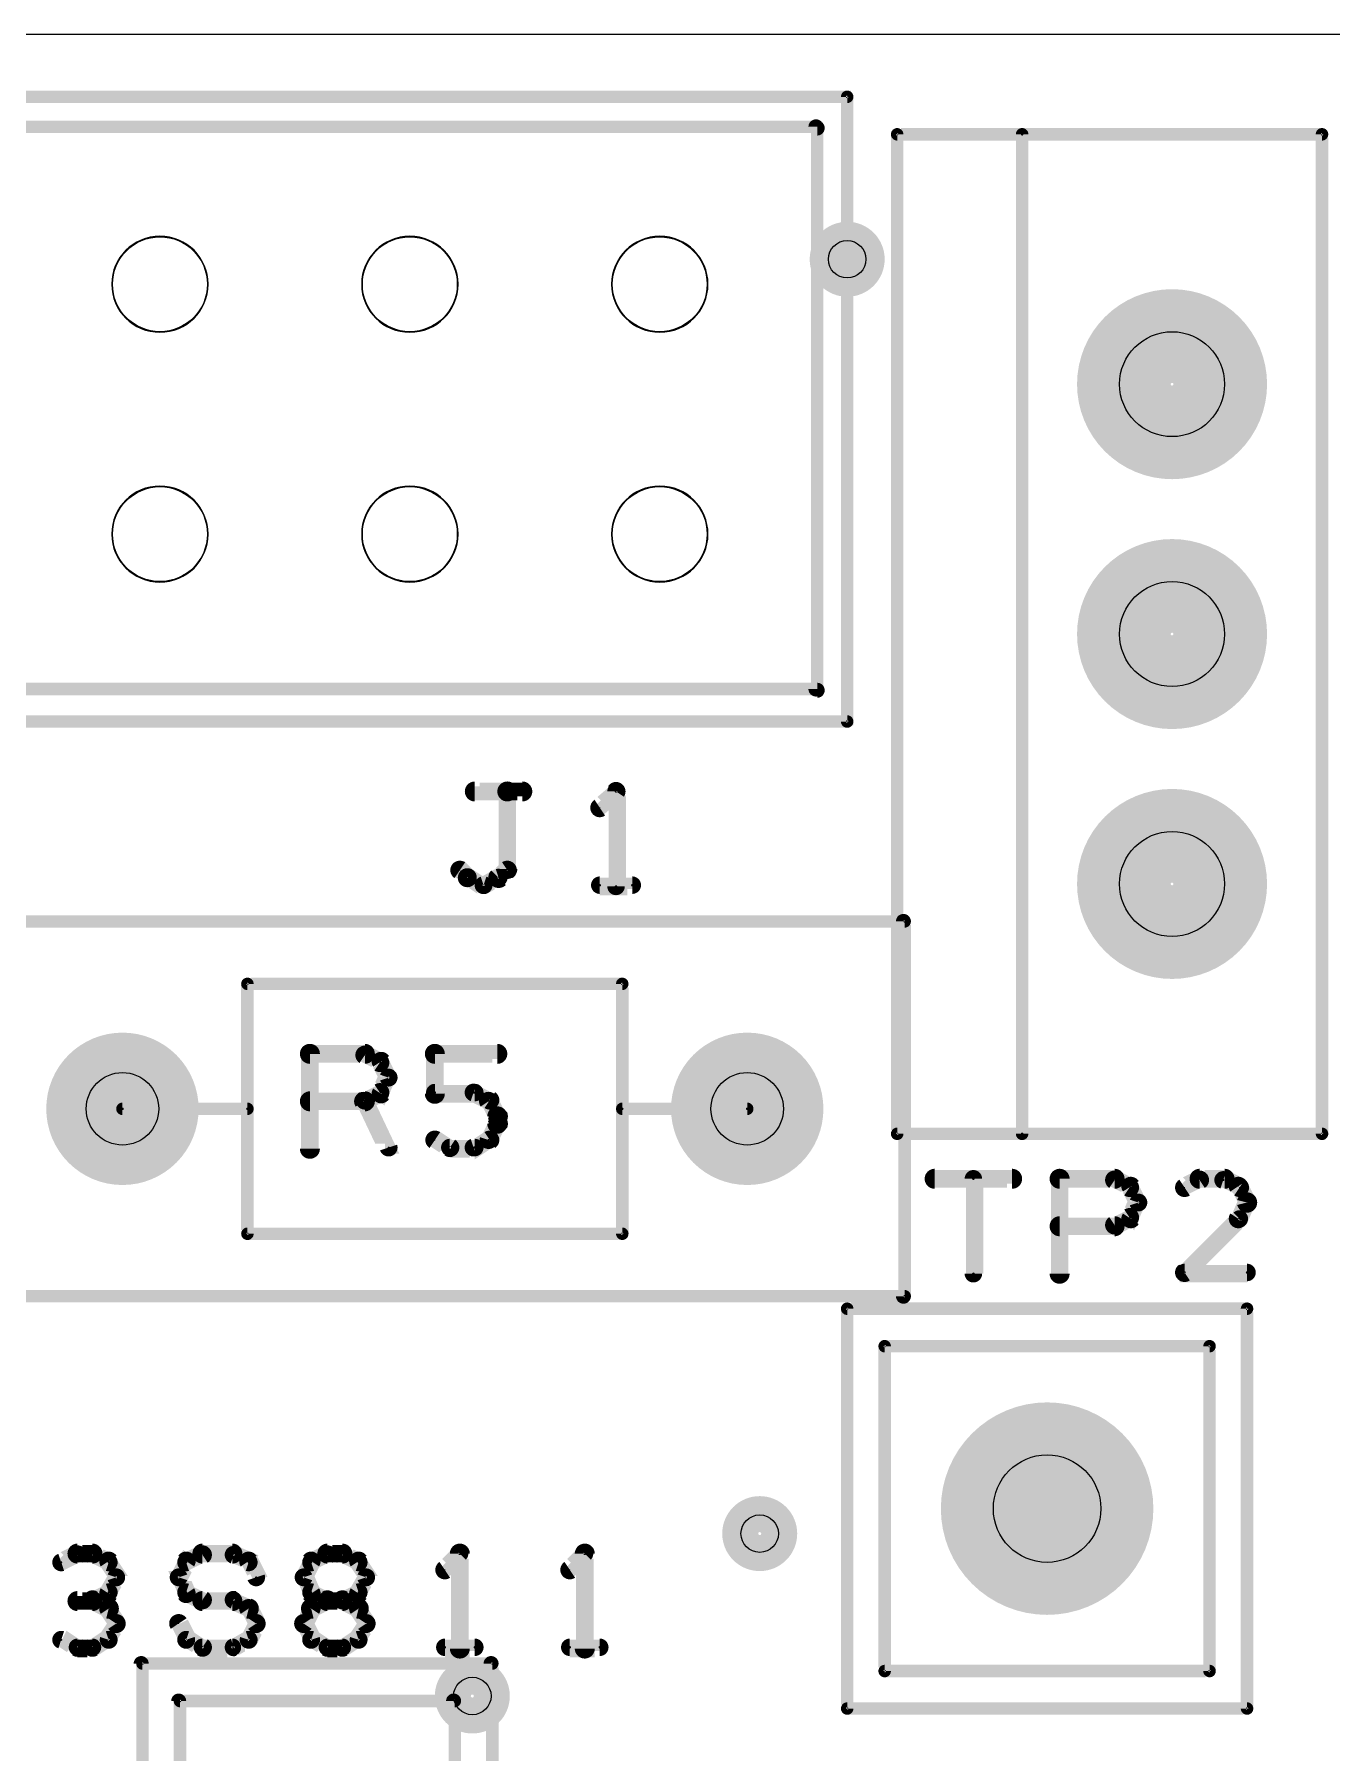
# Model space of a CAD drawing. Extents: x 7835 to 14160, y 8914 to 11568.
# Drawn here: x 10575 to 11094, y 10877 to 11565 of the extents above; entities that cross this region are included whole.
import ezdxf

# ---------------------------------------------------------------- set-up
doc = ezdxf.new("R2010")
doc.units = 0
doc.layers.get('0').update_dxf_attribs({"linetype": 'CONTINUOUS'})
for name, color, linetype in [('_BOARD', 254, 'CONTINUOUS'), ('_DRILL', 251, 'CONTINUOUS'), ('BOTTOM_SOLDER_MASK', 6, 'CONTINUOUS'), ('DOCUMENTATION1', 3, 'CONTINUOUS'), ('TOP_SILKSCREEN', 1, 'CONTINUOUS'), ('TOP_SOLDER_MASK', 2, 'CONTINUOUS')]:
    doc.layers.add(name, color=color, linetype=linetype)

# ---------------------------------------------------------------- blocks, each defined once
blk = doc.blocks.new('VIA')
at = {"const_width": 13}
blk.add_lwpolyline([(-6, 0, 1), (6, 0, 1)], format="xyb", close=True, dxfattribs=at)
blk = doc.blocks.new('PS1_1')
at = {"const_width": 28}
blk.add_lwpolyline([(-14, 0, 1), (14, 0, 1)], format="xyb", close=True, dxfattribs=at)
blk = doc.blocks.new('11')
at = {"const_width": 35}
blk.add_lwpolyline([(-18, 0, 1), (18, 0, 1)], format="xyb", close=True, dxfattribs=at)
blk = doc.blocks.new('PS1_4')
at = {"const_width": 40}
blk.add_lwpolyline([(-20, 0, 1), (20, 0, 1)], format="xyb", close=True, dxfattribs=at)
blk = doc.blocks.new('PS1_7')
at = {"const_width": 35}
blk.add_lwpolyline([(-18, 0, 1), (18, 0, 1)], format="xyb", close=True, dxfattribs=at)
blk = doc.blocks.new('_HOLE')
blk.add_circle((0, 0), 0.5)

msp = doc.modelspace()

# ---------------------------------------------------------------- linework, layer by layer
at = {"layer": '_BOARD', "color": 3}
msp.add_lwpolyline([(7835, 9315), (11640, 9315), (11640, 9315), (11640, 11565), (11640, 11565), (7835, 11565), (7835, 11565), (7835, 9315), (7835, 9315)], close=True, dxfattribs=at)
at = {"layer": 'DOCUMENTATION1', "color": 94}
for points in [[(9850, 11540, 5, 5, 0), (10900, 11540, 0, 0, 0), (10900, 11540, 3, 3, 0), (10900, 11539, 3, 3, 1), (10900, 11541, 0, 0, 0), (10901, 11540, 3, 3, 1), (10899, 11540, 0, 0, 0), (10900, 11540, 0, 0, 0), (10900, 11540, 5, 5, 0), (10900, 11290, 0, 0, 0), (10900, 11290, 3, 3, 0), (10899, 11290, 3, 3, 1), (10901, 11290, 0, 0, 0), (10900, 11289, 3, 3, 1), (10900, 11291, 0, 0, 0), (10900, 11290, 0, 0, 0), (10900, 11290, 5, 5, 0), (9850, 11290, 0, 0, 0)], [(10548, 11060, 5, 5, 0), (10923, 11060, 0, 0, 0), (10923, 11060, 3, 3, 0), (10923, 11059, 3, 3, 1), (10923, 11061, 0, 0, 0), (10921, 11060, 3, 3, 1), (10924, 11060, 0, 0, 0), (10923, 11060, 0, 0, 0), (10923, 11060, 5, 5, 0), (10923, 11210, 0, 0, 0), (10923, 11210, 3, 3, 0), (10924, 11210, 3, 3, 1), (10921, 11210, 0, 0, 0), (10923, 11209, 3, 3, 1), (10923, 11211, 0, 0, 0), (10923, 11210, 0, 0, 0), (10923, 11210, 5, 5, 0), (10548, 11210, 0, 0, 0)], [(10758, 10677, 5, 5, 0), (10758, 10913, 0, 0, 0), (10758, 10913, 3, 3, 0), (10759, 10913, 3, 3, 1), (10756, 10913, 0, 0, 0), (10758, 10912, 3, 3, 1), (10758, 10914, 0, 0, 0), (10758, 10913, 0, 0, 0), (10758, 10913, 5, 5, 0), (10618, 10913, 5, 5, 0), (10618, 10913, 0, 0, 0), (10618, 10913, 3, 3, 0), (10618, 10914, 3, 3, 1), (10618, 10912, 0, 0, 0), (10619, 10913, 3, 3, 1), (10616, 10913, 0, 0, 0), (10618, 10913, 0, 0, 0), (10618, 10913, 5, 5, 0), (10618, 10677, 0, 0, 0)]]:
    msp.add_lwpolyline(points, format="xyseb", dxfattribs=at)
msp.add_lwpolyline([(10900, 10896, 3, 3, 1), (10900, 10894, 0, 0, 0), (10900, 10895, 0, 0, 0), (10900, 10895, 5, 5, 0), (11060, 10895, 0, 0, 0), (11060, 10895, 3, 3, 0), (11060, 10894, 3, 3, 1), (11060, 10896, 0, 0, 0), (11059, 10895, 3, 3, 1), (11061, 10895, 0, 0, 0), (11060, 10895, 0, 0, 0), (11060, 10895, 5, 5, 0), (11060, 11055, 0, 0, 0), (11060, 11055, 3, 3, 0), (11061, 11055, 3, 3, 1), (11059, 11055, 0, 0, 0), (11060, 11054, 3, 3, 1), (11060, 11056, 0, 0, 0), (11060, 11055, 0, 0, 0), (11060, 11055, 5, 5, 0), (10900, 11055, 0, 0, 0), (10900, 11055, 3, 3, 0), (10900, 11056, 3, 3, 1), (10900, 11054, 0, 0, 0), (10901, 11055, 3, 3, 1), (10899, 11055, 0, 0, 0), (10900, 11055, 0, 0, 0), (10900, 11055, 5, 5, 0), (10900, 10895, 5, 5, 0), (10900, 10895, 0, 0, 0), (10900, 10895, 3, 3, 0), (10899, 10895, 3, 3, 1), (10901, 10895, 0, 0, 0)], format="xyseb", close=True, dxfattribs=at)
at = {"layer": 'TOP_SILKSCREEN', "color": 135}
for points in [[(9863, 11528, 5, 5, 0), (10888, 11528, 0, 0, 0), (10888, 11528, 3, 3, 0), (10888, 11526, 3, 3, 1), (10888, 11529, 0, 0, 0), (10889, 11528, 3, 3, 1), (10886, 11528, 0, 0, 0), (10888, 11528, 0, 0, 0), (10888, 11528, 5, 5, 0), (10888, 11303, 0, 0, 0), (10888, 11303, 3, 3, 0), (10886, 11303, 3, 3, 1), (10889, 11303, 0, 0, 0), (10888, 11301, 3, 3, 1), (10888, 11304, 0, 0, 0), (10888, 11303, 0, 0, 0), (10888, 11303, 5, 5, 0), (9863, 11303, 0, 0, 0)], [(10969, 11125, 3, 3, 1), (10971, 11125, 0, 0, 0), (10970, 11125, 0, 0, 0), (10970, 11125, 5, 5, 0), (10970, 11525, 5, 5, 0), (10970, 11525, 0, 0, 0), (10970, 11525, 3, 3, 0), (10971, 11525, 3, 3, 1), (10969, 11525, 0, 0, 0)], [(10764, 11260, 4, 4, 1), (10764, 11264, 0, 0, 0), (10764, 11262, 0, 0, 0), (10764, 11262, 7, 7, 0), (10751, 11262, 7, 7, 0), (10751, 11262, 0, 0, 0), (10751, 11262, 4, 4, 0), (10751, 11264, 4, 4, 1), (10751, 11260, 0, 0, 0)], [(10762, 11231, 4, 4, 1), (10766, 11231, 0, 0, 0), (10764, 11231, 0, 0, 0), (10764, 11231, 7, 7, 0), (10764, 11262, 7, 7, 0), (10764, 11262, 0, 0, 0), (10764, 11262, 4, 4, 0), (10766, 11262, 4, 4, 1), (10762, 11262, 0, 0, 0)], [(10764, 11264, 4, 4, 1), (10764, 11260, 0, 0, 0), (10764, 11262, 0, 0, 0), (10764, 11262, 7, 7, 0), (10770, 11262, 7, 7, 0), (10770, 11262, 0, 0, 0), (10770, 11262, 4, 4, 0), (10770, 11260, 4, 4, 1), (10770, 11264, 0, 0, 0)], [(10809, 11261, 4, 4, 1), (10806, 11263, 0, 0, 0), (10808, 11262, 0, 0, 0), (10808, 11262, 7, 7, 0), (10801, 11256, 7, 7, 0), (10801, 11256, 0, 0, 0), (10801, 11256, 4, 4, 0), (10800, 11257, 4, 4, 1), (10802, 11254, 0, 0, 0)], [(10806, 11224, 4, 4, 1), (10809, 11224, 0, 0, 0), (10808, 11224, 0, 0, 0), (10808, 11224, 7, 7, 0), (10808, 11262, 7, 7, 0), (10808, 11262, 0, 0, 0), (10808, 11262, 4, 4, 0), (10809, 11262, 4, 4, 1), (10806, 11262, 0, 0, 0)], [(10746, 11232, 4, 4, 1), (10744, 11229, 0, 0, 0), (10745, 11231, 0, 0, 0), (10745, 11231, 7, 7, 0), (10748, 11228, 7, 7, 0), (10748, 11228, 0, 0, 0), (10748, 11228, 4, 4, 0), (10747, 11226, 4, 4, 1), (10749, 11229, 0, 0, 0)], [(10749, 11229, 4, 4, 1), (10747, 11226, 0, 0, 0), (10748, 11228, 0, 0, 0), (10748, 11228, 7, 7, 0), (10754, 11224, 7, 7, 0), (10754, 11224, 0, 0, 0), (10754, 11224, 4, 4, 0), (10754, 11223, 4, 4, 1), (10755, 11226, 0, 0, 0)], [(10754, 11226, 4, 4, 1), (10755, 11223, 0, 0, 0), (10754, 11224, 0, 0, 0), (10754, 11224, 7, 7, 0), (10761, 11228, 7, 7, 0), (10761, 11228, 0, 0, 0), (10761, 11228, 4, 4, 0), (10761, 11226, 4, 4, 1), (10760, 11229, 0, 0, 0)], [(10759, 11229, 4, 4, 1), (10762, 11226, 0, 0, 0), (10761, 11228, 0, 0, 0), (10761, 11228, 7, 7, 0), (10764, 11231, 7, 7, 0), (10764, 11231, 0, 0, 0), (10764, 11231, 4, 4, 0), (10765, 11229, 4, 4, 1), (10763, 11232, 0, 0, 0)], [(10801, 11226, 4, 4, 1), (10801, 11223, 0, 0, 0), (10801, 11224, 0, 0, 0), (10801, 11224, 7, 7, 0), (10814, 11224, 7, 7, 0), (10814, 11224, 0, 0, 0), (10814, 11224, 4, 4, 0), (10814, 11223, 4, 4, 1), (10814, 11226, 0, 0, 0)], [(10683, 11119, 4, 4, 1), (10687, 11119, 0, 0, 0), (10685, 11119, 0, 0, 0), (10685, 11119, 7, 7, 0), (10685, 11157, 7, 7, 0), (10685, 11157, 0, 0, 0), (10685, 11157, 4, 4, 0), (10687, 11157, 4, 4, 1), (10683, 11157, 0, 0, 0)], [(10685, 11159, 4, 4, 1), (10685, 11155, 0, 0, 0), (10685, 11157, 0, 0, 0), (10685, 11157, 7, 7, 0), (10707, 11157, 7, 7, 0), (10707, 11157, 0, 0, 0), (10707, 11157, 4, 4, 0), (10707, 11155, 4, 4, 1), (10707, 11159, 0, 0, 0)], [(10708, 11158, 4, 4, 1), (10706, 11155, 0, 0, 0), (10707, 11157, 0, 0, 0), (10707, 11157, 7, 7, 0), (10713, 11154, 7, 7, 0), (10713, 11154, 0, 0, 0), (10713, 11154, 4, 4, 0), (10712, 11152, 4, 4, 1), (10714, 11155, 0, 0, 0)], [(10733, 11141, 4, 4, 1), (10737, 11141, 0, 0, 0), (10735, 11141, 0, 0, 0), (10735, 11141, 7, 7, 0), (10735, 11157, 7, 7, 0), (10735, 11157, 0, 0, 0), (10735, 11157, 4, 4, 0), (10737, 11157, 4, 4, 1), (10733, 11157, 0, 0, 0)], [(10735, 11159, 4, 4, 1), (10735, 11155, 0, 0, 0), (10735, 11157, 0, 0, 0), (10735, 11157, 7, 7, 0), (10760, 11157, 7, 7, 0), (10760, 11157, 0, 0, 0), (10760, 11157, 4, 4, 0), (10760, 11155, 4, 4, 1), (10760, 11159, 0, 0, 0)], [(10715, 11155, 4, 4, 1), (10712, 11153, 0, 0, 0), (10713, 11154, 0, 0, 0), (10713, 11154, 7, 7, 0), (10716, 11148, 7, 7, 0), (10716, 11148, 0, 0, 0), (10716, 11148, 4, 4, 0), (10715, 11147, 4, 4, 1), (10718, 11148, 0, 0, 0)], [(10718, 11147, 4, 4, 1), (10715, 11148, 0, 0, 0), (10716, 11148, 0, 0, 0), (10716, 11148, 7, 7, 0), (10713, 11141, 7, 7, 0), (10713, 11141, 0, 0, 0), (10713, 11141, 4, 4, 0), (10712, 11142, 4, 4, 1), (10715, 11140, 0, 0, 0)], [(10707, 11136, 4, 4, 1), (10707, 11140, 0, 0, 0), (10707, 11138, 0, 0, 0), (10707, 11138, 7, 7, 0), (10685, 11138, 7, 7, 0), (10685, 11138, 0, 0, 0), (10685, 11138, 4, 4, 0), (10685, 11140, 4, 4, 1), (10685, 11136, 0, 0, 0)], [(10708, 11139, 4, 4, 1), (10705, 11137, 0, 0, 0), (10707, 11138, 0, 0, 0), (10707, 11138, 7, 7, 0), (10716, 11119, 7, 7, 0), (10716, 11119, 0, 0, 0), (10716, 11119, 4, 4, 0), (10715, 11119, 4, 4, 1), (10718, 11120, 0, 0, 0)], [(10714, 11140, 4, 4, 1), (10712, 11143, 0, 0, 0), (10713, 11141, 0, 0, 0), (10713, 11141, 7, 7, 0), (10707, 11138, 7, 7, 0), (10707, 11138, 0, 0, 0), (10707, 11138, 4, 4, 0), (10706, 11140, 4, 4, 1), (10708, 11137, 0, 0, 0)], [(10751, 11140, 4, 4, 1), (10751, 11143, 0, 0, 0), (10751, 11141, 0, 0, 0), (10751, 11141, 7, 7, 0), (10735, 11141, 7, 7, 0), (10735, 11141, 0, 0, 0), (10735, 11141, 4, 4, 0), (10735, 11143, 4, 4, 1), (10735, 11140, 0, 0, 0)], [(10756, 11137, 4, 4, 1), (10758, 11140, 0, 0, 0), (10757, 11138, 0, 0, 0), (10757, 11138, 7, 7, 0), (10751, 11141, 7, 7, 0), (10751, 11141, 0, 0, 0), (10751, 11141, 4, 4, 0), (10751, 11143, 4, 4, 1), (10750, 11140, 0, 0, 0)], [(10758, 11131, 4, 4, 1), (10762, 11133, 0, 0, 0), (10760, 11132, 0, 0, 0), (10760, 11132, 7, 7, 0), (10757, 11138, 7, 7, 0), (10757, 11138, 0, 0, 0), (10757, 11138, 4, 4, 0), (10758, 11139, 4, 4, 1), (10755, 11137, 0, 0, 0)], [(10610, 11136, 3, 3, 1), (10610, 11134, 0, 0, 0), (10610, 11135, 0, 0, 0), (10610, 11135, 5, 5, 0), (10660, 11135, 5, 5, 0), (10660, 11135, 0, 0, 0), (10660, 11135, 3, 3, 0), (10660, 11134, 3, 3, 1), (10660, 11136, 0, 0, 0)], [(10755, 11123, 4, 4, 1), (10758, 11122, 0, 0, 0), (10757, 11123, 0, 0, 0), (10757, 11123, 7, 7, 0), (10760, 11129, 7, 7, 0), (10760, 11129, 0, 0, 0), (10760, 11129, 4, 4, 0), (10762, 11128, 4, 4, 1), (10758, 11130, 0, 0, 0)], [(10758, 11129, 4, 4, 1), (10762, 11129, 0, 0, 0), (10760, 11129, 0, 0, 0), (10760, 11129, 7, 7, 0), (10760, 11132, 7, 7, 0), (10760, 11132, 0, 0, 0), (10760, 11132, 4, 4, 0), (10762, 11132, 4, 4, 1), (10758, 11132, 0, 0, 0)], [(10860, 11134, 3, 3, 1), (10860, 11136, 0, 0, 0), (10860, 11135, 0, 0, 0), (10860, 11135, 5, 5, 0), (10810, 11135, 5, 5, 0), (10810, 11135, 0, 0, 0), (10810, 11135, 3, 3, 0), (10810, 11136, 3, 3, 1), (10810, 11134, 0, 0, 0)], [(10736, 11124, 4, 4, 1), (10734, 11121, 0, 0, 0), (10735, 11123, 0, 0, 0), (10735, 11123, 7, 7, 0), (10741, 11119, 7, 7, 0), (10741, 11119, 0, 0, 0), (10741, 11119, 4, 4, 0), (10740, 11118, 4, 4, 1), (10742, 11121, 0, 0, 0)], [(10750, 11121, 4, 4, 1), (10751, 11118, 0, 0, 0), (10751, 11119, 0, 0, 0), (10751, 11119, 7, 7, 0), (10757, 11123, 7, 7, 0), (10757, 11123, 0, 0, 0), (10757, 11123, 4, 4, 0), (10758, 11121, 4, 4, 1), (10756, 11124, 0, 0, 0)], [(10741, 11121, 4, 4, 1), (10741, 11118, 0, 0, 0), (10741, 11119, 0, 0, 0), (10741, 11119, 7, 7, 0), (10751, 11119, 7, 7, 0), (10751, 11119, 0, 0, 0), (10751, 11119, 4, 4, 0), (10751, 11118, 4, 4, 1), (10751, 11121, 0, 0, 0)], [(10935, 11109, 4, 4, 1), (10935, 11105, 0, 0, 0), (10935, 11107, 0, 0, 0), (10935, 11107, 7, 7, 0), (10966, 11107, 7, 7, 0), (10966, 11107, 0, 0, 0), (10966, 11107, 4, 4, 0), (10966, 11105, 4, 4, 1), (10966, 11109, 0, 0, 0)], [(10949, 11069, 4, 4, 1), (10952, 11069, 0, 0, 0), (10951, 11069, 0, 0, 0), (10951, 11069, 7, 7, 0), (10951, 11107, 7, 7, 0), (10951, 11107, 0, 0, 0), (10951, 11107, 4, 4, 0), (10952, 11107, 4, 4, 1), (10949, 11107, 0, 0, 0)], [(10983, 11069, 4, 4, 1), (10987, 11069, 0, 0, 0), (10985, 11069, 0, 0, 0), (10985, 11069, 7, 7, 0), (10985, 11107, 7, 7, 0), (10985, 11107, 0, 0, 0), (10985, 11107, 4, 4, 0), (10987, 11107, 4, 4, 1), (10983, 11107, 0, 0, 0)], [(10985, 11109, 4, 4, 1), (10985, 11105, 0, 0, 0), (10985, 11107, 0, 0, 0), (10985, 11107, 7, 7, 0), (11007, 11107, 7, 7, 0), (11007, 11107, 0, 0, 0), (11007, 11107, 4, 4, 0), (11007, 11105, 4, 4, 1), (11007, 11109, 0, 0, 0)], [(11008, 11108, 4, 4, 1), (11006, 11105, 0, 0, 0), (11007, 11107, 0, 0, 0), (11007, 11107, 7, 7, 0), (11013, 11104, 7, 7, 0), (11013, 11104, 0, 0, 0), (11013, 11104, 4, 4, 0), (11012, 11102, 4, 4, 1), (11014, 11105, 0, 0, 0)], [(11015, 11105, 4, 4, 1), (11012, 11103, 0, 0, 0), (11013, 11104, 0, 0, 0), (11013, 11104, 7, 7, 0), (11016, 11098, 7, 7, 0), (11016, 11098, 0, 0, 0), (11016, 11098, 4, 4, 0), (11015, 11097, 4, 4, 1), (11018, 11098, 0, 0, 0)], [(11042, 11105, 4, 4, 1), (11040, 11108, 0, 0, 0), (11041, 11107, 0, 0, 0), (11041, 11107, 7, 7, 0), (11035, 11104, 7, 7, 0), (11035, 11104, 0, 0, 0), (11035, 11104, 4, 4, 0), (11034, 11105, 4, 4, 1), (11036, 11102, 0, 0, 0)], [(11051, 11105, 4, 4, 1), (11051, 11109, 0, 0, 0), (11051, 11107, 0, 0, 0), (11051, 11107, 7, 7, 0), (11041, 11107, 7, 7, 0), (11041, 11107, 0, 0, 0), (11041, 11107, 4, 4, 0), (11041, 11109, 4, 4, 1), (11041, 11105, 0, 0, 0)], [(11056, 11102, 4, 4, 1), (11058, 11105, 0, 0, 0), (11057, 11104, 0, 0, 0), (11057, 11104, 7, 7, 0), (11051, 11107, 7, 7, 0), (11051, 11107, 0, 0, 0), (11051, 11107, 4, 4, 0), (11051, 11108, 4, 4, 1), (11050, 11105, 0, 0, 0)], [(11058, 11097, 4, 4, 1), (11062, 11098, 0, 0, 0), (11060, 11098, 0, 0, 0), (11060, 11098, 7, 7, 0), (11057, 11104, 7, 7, 0), (11057, 11104, 0, 0, 0), (11057, 11104, 4, 4, 0), (11058, 11105, 4, 4, 1), (11055, 11103, 0, 0, 0)], [(11018, 11097, 4, 4, 1), (11015, 11098, 0, 0, 0), (11016, 11098, 0, 0, 0), (11016, 11098, 7, 7, 0), (11013, 11091, 7, 7, 0), (11013, 11091, 0, 0, 0), (11013, 11091, 4, 4, 0), (11012, 11092, 4, 4, 1), (11015, 11090, 0, 0, 0)], [(11055, 11092, 4, 4, 1), (11058, 11090, 0, 0, 0), (11057, 11091, 0, 0, 0), (11057, 11091, 7, 7, 0), (11060, 11098, 7, 7, 0), (11060, 11098, 0, 0, 0), (11060, 11098, 4, 4, 0), (11062, 11097, 4, 4, 1), (11058, 11098, 0, 0, 0)], [(11007, 11086, 4, 4, 1), (11007, 11090, 0, 0, 0), (11007, 11088, 0, 0, 0), (11007, 11088, 7, 7, 0), (10985, 11088, 7, 7, 0), (10985, 11088, 0, 0, 0), (10985, 11088, 4, 4, 0), (10985, 11090, 4, 4, 1), (10985, 11086, 0, 0, 0)], [(11014, 11090, 4, 4, 1), (11012, 11093, 0, 0, 0), (11013, 11091, 0, 0, 0), (11013, 11091, 7, 7, 0), (11007, 11088, 7, 7, 0), (11007, 11088, 0, 0, 0), (11007, 11088, 4, 4, 0), (11006, 11090, 4, 4, 1), (11008, 11087, 0, 0, 0)], [(11034, 11071, 4, 4, 1), (11036, 11068, 0, 0, 0), (11035, 11069, 0, 0, 0), (11035, 11069, 7, 7, 0), (11057, 11091, 7, 7, 0), (11057, 11091, 0, 0, 0), (11057, 11091, 4, 4, 0), (11058, 11090, 4, 4, 1), (11056, 11092, 0, 0, 0)], [(11060, 11068, 4, 4, 1), (11060, 11071, 0, 0, 0), (11060, 11069, 0, 0, 0), (11060, 11069, 7, 7, 0), (11035, 11069, 7, 7, 0), (11035, 11069, 0, 0, 0), (11035, 11069, 4, 4, 0), (11035, 11071, 4, 4, 1), (11035, 11068, 0, 0, 0)], [(10593, 10955, 4, 4, 1), (10591, 10958, 0, 0, 0), (10592, 10957, 0, 0, 0), (10592, 10957, 7, 7, 0), (10586, 10954, 7, 7, 0), (10586, 10954, 0, 0, 0), (10586, 10954, 4, 4, 0), (10585, 10955, 4, 4, 1), (10586, 10952, 0, 0, 0)], [(10598, 10955, 4, 4, 1), (10598, 10959, 0, 0, 0), (10598, 10957, 0, 0, 0), (10598, 10957, 7, 7, 0), (10592, 10957, 7, 7, 0), (10592, 10957, 0, 0, 0), (10592, 10957, 4, 4, 0), (10592, 10959, 4, 4, 1), (10592, 10955, 0, 0, 0)], [(10604, 10952, 4, 4, 1), (10605, 10955, 0, 0, 0), (10604, 10954, 0, 0, 0), (10604, 10954, 7, 7, 0), (10598, 10957, 7, 7, 0), (10598, 10957, 0, 0, 0), (10598, 10957, 4, 4, 0), (10599, 10958, 4, 4, 1), (10597, 10955, 0, 0, 0)], [(10635, 10955, 4, 4, 1), (10636, 10952, 0, 0, 0), (10636, 10954, 0, 0, 0), (10636, 10954, 7, 7, 0), (10642, 10957, 7, 7, 0), (10642, 10957, 0, 0, 0), (10642, 10957, 4, 4, 0), (10643, 10955, 4, 4, 1), (10641, 10958, 0, 0, 0)], [(10642, 10959, 4, 4, 1), (10642, 10955, 0, 0, 0), (10642, 10957, 0, 0, 0), (10642, 10957, 7, 7, 0), (10654, 10957, 7, 7, 0), (10654, 10957, 0, 0, 0), (10654, 10957, 4, 4, 0), (10654, 10955, 4, 4, 1), (10654, 10959, 0, 0, 0)], [(10655, 10958, 4, 4, 1), (10654, 10955, 0, 0, 0), (10654, 10957, 0, 0, 0), (10654, 10957, 7, 7, 0), (10661, 10954, 7, 7, 0), (10661, 10954, 0, 0, 0), (10661, 10954, 4, 4, 0), (10660, 10952, 4, 4, 1), (10661, 10955, 0, 0, 0)], [(10693, 10955, 4, 4, 1), (10691, 10958, 0, 0, 0), (10692, 10957, 0, 0, 0), (10692, 10957, 7, 7, 0), (10686, 10954, 7, 7, 0), (10686, 10954, 0, 0, 0), (10686, 10954, 4, 4, 0), (10685, 10955, 4, 4, 1), (10686, 10952, 0, 0, 0)], [(10698, 10955, 4, 4, 1), (10698, 10959, 0, 0, 0), (10698, 10957, 0, 0, 0), (10698, 10957, 7, 7, 0), (10692, 10957, 7, 7, 0), (10692, 10957, 0, 0, 0), (10692, 10957, 4, 4, 0), (10692, 10959, 4, 4, 1), (10692, 10955, 0, 0, 0)], [(10704, 10952, 4, 4, 1), (10705, 10955, 0, 0, 0), (10704, 10954, 0, 0, 0), (10704, 10954, 7, 7, 0), (10698, 10957, 7, 7, 0), (10698, 10957, 0, 0, 0), (10698, 10957, 4, 4, 0), (10699, 10958, 4, 4, 1), (10697, 10955, 0, 0, 0)], [(10746, 10956, 4, 4, 1), (10744, 10958, 0, 0, 0), (10745, 10957, 0, 0, 0), (10745, 10957, 7, 7, 0), (10739, 10951, 7, 7, 0), (10739, 10951, 0, 0, 0), (10739, 10951, 4, 4, 0), (10738, 10952, 4, 4, 1), (10740, 10949, 0, 0, 0)], [(10743, 10919, 4, 4, 1), (10747, 10919, 0, 0, 0), (10745, 10919, 0, 0, 0), (10745, 10919, 7, 7, 0), (10745, 10957, 7, 7, 0), (10745, 10957, 0, 0, 0), (10745, 10957, 4, 4, 0), (10747, 10957, 4, 4, 1), (10743, 10957, 0, 0, 0)], [(10796, 10956, 4, 4, 1), (10794, 10958, 0, 0, 0), (10795, 10957, 0, 0, 0), (10795, 10957, 7, 7, 0), (10789, 10951, 7, 7, 0), (10789, 10951, 0, 0, 0), (10789, 10951, 4, 4, 0), (10788, 10952, 4, 4, 1), (10790, 10949, 0, 0, 0)], [(10793, 10919, 4, 4, 1), (10797, 10919, 0, 0, 0), (10795, 10919, 0, 0, 0), (10795, 10919, 7, 7, 0), (10795, 10957, 7, 7, 0), (10795, 10957, 0, 0, 0), (10795, 10957, 4, 4, 0), (10797, 10957, 4, 4, 1), (10793, 10957, 0, 0, 0)], [(10606, 10947, 4, 4, 1), (10609, 10948, 0, 0, 0), (10608, 10948, 0, 0, 0), (10608, 10948, 7, 7, 0), (10604, 10954, 7, 7, 0), (10604, 10954, 0, 0, 0), (10604, 10954, 4, 4, 0), (10606, 10955, 4, 4, 1), (10603, 10953, 0, 0, 0)], [(10631, 10948, 4, 4, 1), (10634, 10947, 0, 0, 0), (10633, 10948, 0, 0, 0), (10633, 10948, 7, 7, 0), (10636, 10954, 7, 7, 0), (10636, 10954, 0, 0, 0), (10636, 10954, 4, 4, 0), (10637, 10953, 4, 4, 1), (10634, 10955, 0, 0, 0)], [(10662, 10955, 4, 4, 1), (10659, 10953, 0, 0, 0), (10661, 10954, 0, 0, 0), (10661, 10954, 7, 7, 0), (10664, 10948, 7, 7, 0), (10664, 10948, 0, 0, 0), (10664, 10948, 4, 4, 0), (10662, 10947, 4, 4, 1), (10665, 10948, 0, 0, 0)], [(10687, 10953, 4, 4, 1), (10684, 10955, 0, 0, 0), (10686, 10954, 0, 0, 0), (10686, 10954, 7, 7, 0), (10683, 10948, 7, 7, 0), (10683, 10948, 0, 0, 0), (10683, 10948, 4, 4, 0), (10681, 10948, 4, 4, 1), (10684, 10947, 0, 0, 0)], [(10706, 10947, 4, 4, 1), (10709, 10948, 0, 0, 0), (10708, 10948, 0, 0, 0), (10708, 10948, 7, 7, 0), (10704, 10954, 7, 7, 0), (10704, 10954, 0, 0, 0), (10704, 10954, 4, 4, 0), (10706, 10955, 4, 4, 1), (10703, 10953, 0, 0, 0)], [(10603, 10942, 4, 4, 1), (10606, 10940, 0, 0, 0), (10604, 10941, 0, 0, 0), (10604, 10941, 7, 7, 0), (10608, 10948, 7, 7, 0), (10608, 10948, 0, 0, 0), (10608, 10948, 4, 4, 0), (10609, 10947, 4, 4, 1), (10606, 10948, 0, 0, 0)], [(10634, 10940, 4, 4, 1), (10637, 10942, 0, 0, 0), (10636, 10941, 0, 0, 0), (10636, 10941, 7, 7, 0), (10633, 10948, 7, 7, 0), (10633, 10948, 0, 0, 0), (10633, 10948, 4, 4, 0), (10634, 10948, 4, 4, 1), (10631, 10947, 0, 0, 0)], [(10684, 10948, 4, 4, 1), (10681, 10947, 0, 0, 0), (10683, 10948, 0, 0, 0), (10683, 10948, 7, 7, 0), (10686, 10941, 7, 7, 0), (10686, 10941, 0, 0, 0), (10686, 10941, 4, 4, 0), (10684, 10940, 4, 4, 1), (10687, 10942, 0, 0, 0)], [(10703, 10942, 4, 4, 1), (10706, 10940, 0, 0, 0), (10704, 10941, 0, 0, 0), (10704, 10941, 7, 7, 0), (10708, 10948, 7, 7, 0), (10708, 10948, 0, 0, 0), (10708, 10948, 4, 4, 0), (10709, 10947, 4, 4, 1), (10706, 10948, 0, 0, 0)], [(10598, 10936, 4, 4, 1), (10598, 10940, 0, 0, 0), (10598, 10938, 0, 0, 0), (10598, 10938, 7, 7, 0), (10592, 10938, 7, 7, 0), (10592, 10938, 0, 0, 0), (10592, 10938, 4, 4, 0), (10592, 10940, 4, 4, 1), (10592, 10936, 0, 0, 0)], [(10597, 10940, 4, 4, 1), (10599, 10937, 0, 0, 0), (10598, 10938, 0, 0, 0), (10598, 10938, 7, 7, 0), (10604, 10941, 7, 7, 0), (10604, 10941, 0, 0, 0), (10604, 10941, 4, 4, 0), (10605, 10940, 4, 4, 1), (10604, 10943, 0, 0, 0)], [(10604, 10933, 4, 4, 1), (10605, 10937, 0, 0, 0), (10604, 10935, 0, 0, 0), (10604, 10935, 7, 7, 0), (10598, 10938, 7, 7, 0), (10598, 10938, 0, 0, 0), (10598, 10938, 4, 4, 0), (10599, 10940, 4, 4, 1), (10597, 10937, 0, 0, 0)], [(10641, 10937, 4, 4, 1), (10643, 10940, 0, 0, 0), (10642, 10938, 0, 0, 0), (10642, 10938, 7, 7, 0), (10636, 10941, 7, 7, 0), (10636, 10941, 0, 0, 0), (10636, 10941, 4, 4, 0), (10636, 10943, 4, 4, 1), (10635, 10940, 0, 0, 0)], [(10654, 10936, 4, 4, 1), (10654, 10940, 0, 0, 0), (10654, 10938, 0, 0, 0), (10654, 10938, 7, 7, 0), (10642, 10938, 7, 7, 0), (10642, 10938, 0, 0, 0), (10642, 10938, 4, 4, 0), (10642, 10940, 4, 4, 1), (10642, 10936, 0, 0, 0)], [(10660, 10933, 4, 4, 1), (10661, 10937, 0, 0, 0), (10661, 10935, 0, 0, 0), (10661, 10935, 7, 7, 0), (10654, 10938, 7, 7, 0), (10654, 10938, 0, 0, 0), (10654, 10938, 4, 4, 0), (10655, 10940, 4, 4, 1), (10654, 10937, 0, 0, 0)], [(10693, 10937, 4, 4, 1), (10691, 10940, 0, 0, 0), (10692, 10938, 0, 0, 0), (10692, 10938, 7, 7, 0), (10686, 10935, 7, 7, 0), (10686, 10935, 0, 0, 0), (10686, 10935, 4, 4, 0), (10685, 10937, 4, 4, 1), (10686, 10933, 0, 0, 0)], [(10686, 10943, 4, 4, 1), (10685, 10940, 0, 0, 0), (10686, 10941, 0, 0, 0), (10686, 10941, 7, 7, 0), (10692, 10938, 7, 7, 0), (10692, 10938, 0, 0, 0), (10692, 10938, 4, 4, 0), (10691, 10937, 4, 4, 1), (10693, 10940, 0, 0, 0)], [(10692, 10940, 4, 4, 1), (10692, 10936, 0, 0, 0), (10692, 10938, 0, 0, 0), (10692, 10938, 7, 7, 0), (10698, 10938, 7, 7, 0), (10698, 10938, 0, 0, 0), (10698, 10938, 4, 4, 0), (10698, 10936, 4, 4, 1), (10698, 10940, 0, 0, 0)], [(10697, 10940, 4, 4, 1), (10699, 10937, 0, 0, 0), (10698, 10938, 0, 0, 0), (10698, 10938, 7, 7, 0), (10704, 10941, 7, 7, 0), (10704, 10941, 0, 0, 0), (10704, 10941, 4, 4, 0), (10705, 10940, 4, 4, 1), (10704, 10943, 0, 0, 0)], [(10704, 10933, 4, 4, 1), (10705, 10937, 0, 0, 0), (10704, 10935, 0, 0, 0), (10704, 10935, 7, 7, 0), (10698, 10938, 7, 7, 0), (10698, 10938, 0, 0, 0), (10698, 10938, 4, 4, 0), (10699, 10940, 4, 4, 1), (10697, 10937, 0, 0, 0)], [(10606, 10928, 4, 4, 1), (10609, 10930, 0, 0, 0), (10608, 10929, 0, 0, 0), (10608, 10929, 7, 7, 0), (10604, 10935, 7, 7, 0), (10604, 10935, 0, 0, 0), (10604, 10935, 4, 4, 0), (10606, 10936, 4, 4, 1), (10603, 10934, 0, 0, 0)], [(10603, 10923, 4, 4, 1), (10606, 10922, 0, 0, 0), (10604, 10923, 0, 0, 0), (10604, 10923, 7, 7, 0), (10608, 10929, 7, 7, 0), (10608, 10929, 0, 0, 0), (10608, 10929, 4, 4, 0), (10609, 10928, 4, 4, 1), (10606, 10930, 0, 0, 0)], [(10634, 10930, 4, 4, 1), (10631, 10928, 0, 0, 0), (10633, 10929, 0, 0, 0), (10633, 10929, 7, 7, 0), (10636, 10923, 7, 7, 0), (10636, 10923, 0, 0, 0), (10636, 10923, 4, 4, 0), (10634, 10922, 4, 4, 1), (10637, 10923, 0, 0, 0)], [(10662, 10928, 4, 4, 1), (10665, 10930, 0, 0, 0), (10664, 10929, 0, 0, 0), (10664, 10929, 7, 7, 0), (10661, 10935, 7, 7, 0), (10661, 10935, 0, 0, 0), (10661, 10935, 4, 4, 0), (10662, 10936, 4, 4, 1), (10659, 10934, 0, 0, 0)], [(10659, 10923, 4, 4, 1), (10662, 10922, 0, 0, 0), (10661, 10923, 0, 0, 0), (10661, 10923, 7, 7, 0), (10664, 10929, 7, 7, 0), (10664, 10929, 0, 0, 0), (10664, 10929, 4, 4, 0), (10665, 10928, 4, 4, 1), (10662, 10930, 0, 0, 0)], [(10687, 10934, 4, 4, 1), (10684, 10936, 0, 0, 0), (10686, 10935, 0, 0, 0), (10686, 10935, 7, 7, 0), (10683, 10929, 7, 7, 0), (10683, 10929, 0, 0, 0), (10683, 10929, 4, 4, 0), (10681, 10930, 4, 4, 1), (10684, 10928, 0, 0, 0)], [(10684, 10930, 4, 4, 1), (10681, 10928, 0, 0, 0), (10683, 10929, 0, 0, 0), (10683, 10929, 7, 7, 0), (10686, 10923, 7, 7, 0), (10686, 10923, 0, 0, 0), (10686, 10923, 4, 4, 0), (10684, 10922, 4, 4, 1), (10687, 10923, 0, 0, 0)], [(10706, 10928, 4, 4, 1), (10709, 10930, 0, 0, 0), (10708, 10929, 0, 0, 0), (10708, 10929, 7, 7, 0), (10704, 10935, 7, 7, 0), (10704, 10935, 0, 0, 0), (10704, 10935, 4, 4, 0), (10706, 10936, 4, 4, 1), (10703, 10934, 0, 0, 0)], [(10703, 10923, 4, 4, 1), (10706, 10922, 0, 0, 0), (10704, 10923, 0, 0, 0), (10704, 10923, 7, 7, 0), (10708, 10929, 7, 7, 0), (10708, 10929, 0, 0, 0), (10708, 10929, 4, 4, 0), (10709, 10928, 4, 4, 1), (10706, 10930, 0, 0, 0)], [(10586, 10924, 4, 4, 1), (10585, 10921, 0, 0, 0), (10586, 10923, 0, 0, 0), (10586, 10923, 7, 7, 0), (10592, 10919, 7, 7, 0), (10592, 10919, 0, 0, 0), (10592, 10919, 4, 4, 0), (10591, 10918, 4, 4, 1), (10593, 10921, 0, 0, 0)], [(10597, 10921, 4, 4, 1), (10599, 10918, 0, 0, 0), (10598, 10919, 0, 0, 0), (10598, 10919, 7, 7, 0), (10604, 10923, 7, 7, 0), (10604, 10923, 0, 0, 0), (10604, 10923, 4, 4, 0), (10605, 10921, 4, 4, 1), (10604, 10924, 0, 0, 0)], [(10636, 10924, 4, 4, 1), (10635, 10921, 0, 0, 0), (10636, 10923, 0, 0, 0), (10636, 10923, 7, 7, 0), (10642, 10919, 7, 7, 0), (10642, 10919, 0, 0, 0), (10642, 10919, 4, 4, 0), (10641, 10918, 4, 4, 1), (10643, 10921, 0, 0, 0)], [(10654, 10921, 4, 4, 1), (10655, 10918, 0, 0, 0), (10654, 10919, 0, 0, 0), (10654, 10919, 7, 7, 0), (10661, 10923, 7, 7, 0), (10661, 10923, 0, 0, 0), (10661, 10923, 4, 4, 0), (10661, 10921, 4, 4, 1), (10660, 10924, 0, 0, 0)], [(10686, 10924, 4, 4, 1), (10685, 10921, 0, 0, 0), (10686, 10923, 0, 0, 0), (10686, 10923, 7, 7, 0), (10692, 10919, 7, 7, 0), (10692, 10919, 0, 0, 0), (10692, 10919, 4, 4, 0), (10691, 10918, 4, 4, 1), (10693, 10921, 0, 0, 0)], [(10697, 10921, 4, 4, 1), (10699, 10918, 0, 0, 0), (10698, 10919, 0, 0, 0), (10698, 10919, 7, 7, 0), (10704, 10923, 7, 7, 0), (10704, 10923, 0, 0, 0), (10704, 10923, 4, 4, 0), (10705, 10921, 4, 4, 1), (10704, 10924, 0, 0, 0)], [(10592, 10921, 4, 4, 1), (10592, 10918, 0, 0, 0), (10592, 10919, 0, 0, 0), (10592, 10919, 7, 7, 0), (10598, 10919, 7, 7, 0), (10598, 10919, 0, 0, 0), (10598, 10919, 4, 4, 0), (10598, 10918, 4, 4, 1), (10598, 10921, 0, 0, 0)], [(10642, 10921, 4, 4, 1), (10642, 10918, 0, 0, 0), (10642, 10919, 0, 0, 0), (10642, 10919, 7, 7, 0), (10654, 10919, 7, 7, 0), (10654, 10919, 0, 0, 0), (10654, 10919, 4, 4, 0), (10654, 10918, 4, 4, 1), (10654, 10921, 0, 0, 0)], [(10692, 10921, 4, 4, 1), (10692, 10918, 0, 0, 0), (10692, 10919, 0, 0, 0), (10692, 10919, 7, 7, 0), (10698, 10919, 7, 7, 0), (10698, 10919, 0, 0, 0), (10698, 10919, 4, 4, 0), (10698, 10918, 4, 4, 1), (10698, 10921, 0, 0, 0)], [(10739, 10921, 4, 4, 1), (10739, 10918, 0, 0, 0), (10739, 10919, 0, 0, 0), (10739, 10919, 7, 7, 0), (10751, 10919, 7, 7, 0), (10751, 10919, 0, 0, 0), (10751, 10919, 4, 4, 0), (10751, 10918, 4, 4, 1), (10751, 10921, 0, 0, 0)], [(10789, 10921, 4, 4, 1), (10789, 10918, 0, 0, 0), (10789, 10919, 0, 0, 0), (10789, 10919, 7, 7, 0), (10801, 10919, 7, 7, 0), (10801, 10919, 0, 0, 0), (10801, 10919, 4, 4, 0), (10801, 10918, 4, 4, 1), (10801, 10921, 0, 0, 0)], [(10743, 10692, 5, 5, 0), (10743, 10898, 0, 0, 0), (10743, 10898, 3, 3, 0), (10744, 10898, 3, 3, 1), (10741, 10898, 0, 0, 0), (10743, 10897, 3, 3, 1), (10743, 10899, 0, 0, 0), (10743, 10898, 0, 0, 0), (10743, 10898, 5, 5, 0), (10633, 10898, 5, 5, 0), (10633, 10898, 0, 0, 0), (10633, 10898, 3, 3, 0), (10633, 10899, 3, 3, 1), (10633, 10897, 0, 0, 0), (10634, 10898, 3, 3, 1), (10631, 10898, 0, 0, 0), (10633, 10898, 0, 0, 0), (10633, 10898, 5, 5, 0), (10633, 10692, 0, 0, 0)]]:
    msp.add_lwpolyline(points, format="xyseb", dxfattribs=at)
for points in [[(10920, 11126, 3, 3, 1), (10920, 11124, 0, 0, 0), (10920, 11125, 0, 0, 0), (10920, 11125, 5, 5, 0), (11090, 11125, 0, 0, 0), (11090, 11125, 3, 3, 0), (11090, 11124, 3, 3, 1), (11090, 11126, 0, 0, 0), (11089, 11125, 3, 3, 1), (11091, 11125, 0, 0, 0), (11090, 11125, 0, 0, 0), (11090, 11125, 5, 5, 0), (11090, 11525, 0, 0, 0), (11090, 11525, 3, 3, 0), (11091, 11525, 3, 3, 1), (11089, 11525, 0, 0, 0), (11090, 11524, 3, 3, 1), (11090, 11526, 0, 0, 0), (11090, 11525, 0, 0, 0), (11090, 11525, 5, 5, 0), (10920, 11525, 0, 0, 0), (10920, 11525, 3, 3, 0), (10920, 11526, 3, 3, 1), (10920, 11524, 0, 0, 0), (10921, 11525, 3, 3, 1), (10919, 11525, 0, 0, 0), (10920, 11525, 0, 0, 0), (10920, 11525, 5, 5, 0), (10920, 11125, 5, 5, 0), (10920, 11125, 0, 0, 0), (10920, 11125, 3, 3, 0), (10919, 11125, 3, 3, 1), (10921, 11125, 0, 0, 0)], [(10660, 11086, 3, 3, 1), (10660, 11084, 0, 0, 0), (10660, 11085, 0, 0, 0), (10660, 11085, 5, 5, 0), (10810, 11085, 0, 0, 0), (10810, 11085, 3, 3, 0), (10810, 11084, 3, 3, 1), (10810, 11086, 0, 0, 0), (10809, 11085, 3, 3, 1), (10811, 11085, 0, 0, 0), (10810, 11085, 0, 0, 0), (10810, 11085, 5, 5, 0), (10810, 11185, 0, 0, 0), (10810, 11185, 3, 3, 0), (10811, 11185, 3, 3, 1), (10809, 11185, 0, 0, 0), (10810, 11184, 3, 3, 1), (10810, 11186, 0, 0, 0), (10810, 11185, 0, 0, 0), (10810, 11185, 5, 5, 0), (10660, 11185, 0, 0, 0), (10660, 11185, 3, 3, 0), (10660, 11186, 3, 3, 1), (10660, 11184, 0, 0, 0), (10661, 11185, 3, 3, 1), (10659, 11185, 0, 0, 0), (10660, 11185, 0, 0, 0), (10660, 11185, 5, 5, 0), (10660, 11085, 5, 5, 0), (10660, 11085, 0, 0, 0), (10660, 11085, 3, 3, 0), (10659, 11085, 3, 3, 1), (10661, 11085, 0, 0, 0)], [(10915, 10911, 3, 3, 1), (10915, 10909, 0, 0, 0), (10915, 10910, 0, 0, 0), (10915, 10910, 5, 5, 0), (11045, 10910, 0, 0, 0), (11045, 10910, 3, 3, 0), (11045, 10909, 3, 3, 1), (11045, 10911, 0, 0, 0), (11044, 10910, 3, 3, 1), (11046, 10910, 0, 0, 0), (11045, 10910, 0, 0, 0), (11045, 10910, 5, 5, 0), (11045, 11040, 0, 0, 0), (11045, 11040, 3, 3, 0), (11046, 11040, 3, 3, 1), (11044, 11040, 0, 0, 0), (11045, 11039, 3, 3, 1), (11045, 11041, 0, 0, 0), (11045, 11040, 0, 0, 0), (11045, 11040, 5, 5, 0), (10915, 11040, 0, 0, 0), (10915, 11040, 3, 3, 0), (10915, 11041, 3, 3, 1), (10915, 11039, 0, 0, 0), (10916, 11040, 3, 3, 1), (10914, 11040, 0, 0, 0), (10915, 11040, 0, 0, 0), (10915, 11040, 5, 5, 0), (10915, 10910, 5, 5, 0), (10915, 10910, 0, 0, 0), (10915, 10910, 3, 3, 0), (10914, 10910, 3, 3, 1), (10916, 10910, 0, 0, 0)]]:
    msp.add_lwpolyline(points, format="xyseb", close=True, dxfattribs=at)

# ---------------------------------------------------------------- block references
at = {"layer": '_DRILL'}
for p, xscale, yscale in [((10625, 11465), 38, 38), ((10725, 11465), 38, 38), ((10825, 11465), 38, 38), ((10900, 11475), 15, 15), ((11030, 11425), 42, 42), ((10625, 11365), 38, 38), ((10725, 11365), 38, 38), ((10825, 11365), 38, 38), ((11030, 11325), 42, 42), ((11030, 11225), 42, 42), ((10610, 11135), 29, 29), ((10860, 11135), 29, 29), ((10980, 10975), 43, 43), ((10865, 10965), 15, 15), ((10750, 10900), 15, 15)]:
    msp.add_blockref('_HOLE', p, dxfattribs=dict(at, xscale=xscale, yscale=yscale))
at = {"layer": 'BOTTOM_SOLDER_MASK', "color": 253}
for name, p, xscale, yscale in [('PS1_7', (10625, 11465), 1.071, 1.067), ('PS1_7', (10625, 11465), 1.071, 1.067), ('PS1_7', (10725, 11465), 1.071, 1.067), ('PS1_7', (10725, 11465), 1.071, 1.067), ('PS1_7', (10825, 11465), 1.071, 1.067), ('PS1_7', (10825, 11465), 1.071, 1.067), ('11', (11030, 11425), 1.071, 1.071), ('11', (11030, 11425), 1.071, 1.071), ('11', (11030, 11325), 1.071, 1.071), ('11', (11030, 11325), 1.071, 1.071), ('11', (11030, 11225), 1.071, 1.071), ('11', (11030, 11225), 1.071, 1.071), ('PS1_1', (10610, 11135), 1.089, 1.089), ('PS1_1', (10610, 11135), 1.089, 1.089), ('PS1_1', (10860, 11135), 1.089, 1.089), ('PS1_1', (10860, 11135), 1.089, 1.089), ('PS1_4', (10980, 10975), 1.063, 1.063), ('PS1_4', (10980, 10975), 1.063, 1.063)]:
    msp.add_blockref(name, p, dxfattribs=dict(at, xscale=xscale, yscale=yscale))
at = {"layer": 'BOTTOM_SOLDER_MASK', "color": 2, "xscale": 1.2, "yscale": 1.2}
for p in [(10900, 11475), (10900, 11475), (10865, 10965), (10865, 10965), (10750, 10900), (10750, 10900)]:
    msp.add_blockref('VIA', p, dxfattribs=at)
at = {"layer": 'BOTTOM_SOLDER_MASK', "color": 253, "xscale": 1.071, "yscale": 1.067, "rotation": 180}
for p in [(10625, 11365), (10625, 11365), (10725, 11365), (10725, 11365), (10825, 11365), (10825, 11365)]:
    msp.add_blockref('PS1_7', p, dxfattribs=at)
at = {"layer": 'TOP_SOLDER_MASK', "color": 253}
for name, p, xscale, yscale in [('PS1_7', (10625, 11465), 1.071, 1.067), ('PS1_7', (10625, 11465), 1.071, 1.067), ('PS1_7', (10725, 11465), 1.071, 1.067), ('PS1_7', (10725, 11465), 1.071, 1.067), ('PS1_7', (10825, 11465), 1.071, 1.067), ('PS1_7', (10825, 11465), 1.071, 1.067), ('11', (11030, 11425), 1.071, 1.071), ('11', (11030, 11425), 1.071, 1.071), ('11', (11030, 11325), 1.071, 1.071), ('11', (11030, 11325), 1.071, 1.071), ('11', (11030, 11225), 1.071, 1.071), ('11', (11030, 11225), 1.071, 1.071), ('PS1_1', (10610, 11135), 1.089, 1.089), ('PS1_1', (10610, 11135), 1.089, 1.089), ('PS1_1', (10860, 11135), 1.089, 1.089), ('PS1_1', (10860, 11135), 1.089, 1.089), ('PS1_4', (10980, 10975), 1.063, 1.063), ('PS1_4', (10980, 10975), 1.063, 1.063)]:
    msp.add_blockref(name, p, dxfattribs=dict(at, xscale=xscale, yscale=yscale))
at = {"layer": 'TOP_SOLDER_MASK', "color": 2, "xscale": 1.2, "yscale": 1.2}
for p in [(10900, 11475), (10900, 11475), (10865, 10965), (10865, 10965), (10750, 10900), (10750, 10900)]:
    msp.add_blockref('VIA', p, dxfattribs=at)
at = {"layer": 'TOP_SOLDER_MASK', "color": 253, "xscale": 1.071, "yscale": 1.067, "rotation": 180}
for p in [(10625, 11365), (10625, 11365), (10725, 11365), (10725, 11365), (10825, 11365), (10825, 11365)]:
    msp.add_blockref('PS1_7', p, dxfattribs=at)

doc.saveas('drawing.dxf')
